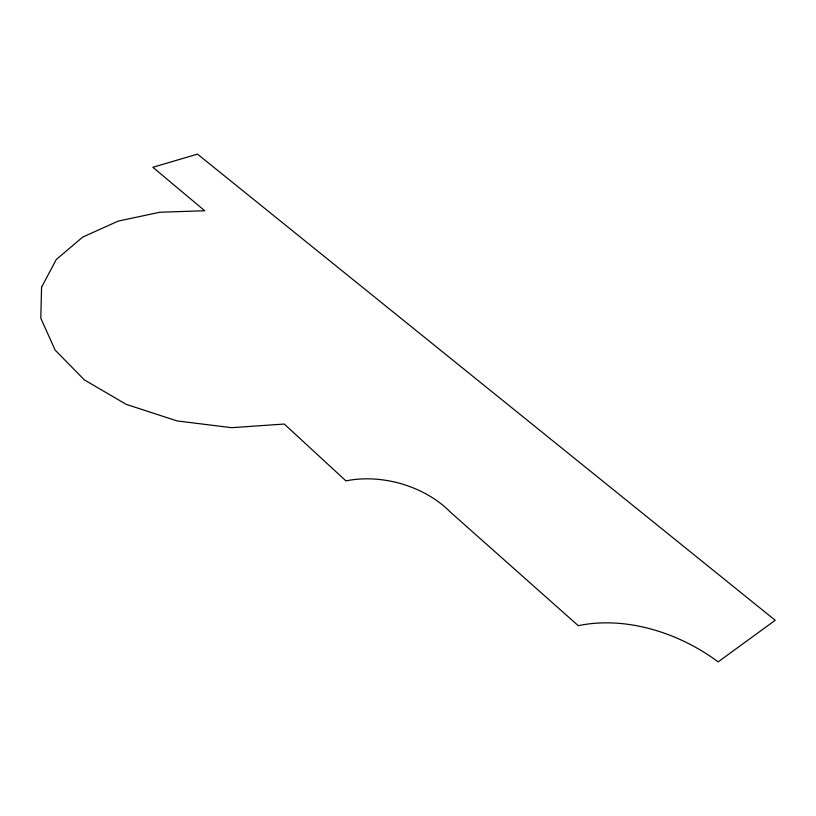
<?xml version="1.0" encoding="UTF-8"?>
<svg xmlns="http://www.w3.org/2000/svg" width="816" height="816" viewBox="0 0 816 816"><rect width="100%" height="100%" fill="white"/><g stroke="black" fill="none" stroke-linecap="round" stroke-linejoin="round"><path stroke-width="1.22" d="M41.565 287.212L40.8 318.22L55.131 350.084L84.283 379.828L126.184 404.338L177.021 420.913L231.611 427.686L284.284 424.045L345.913 480.889A89.648 63.444 15 0 1 450.361 512.101L578.258 625.688A146.982 105.274 29.6 0 1 718.141 661.878L775.2 620.272L197.492 154.122L152.857 167.29L204.745 210.752L159.834 212.242L118.177 221.105L82.681 237.099L56.243 259.549L41.565 287.212"/></g></svg>
